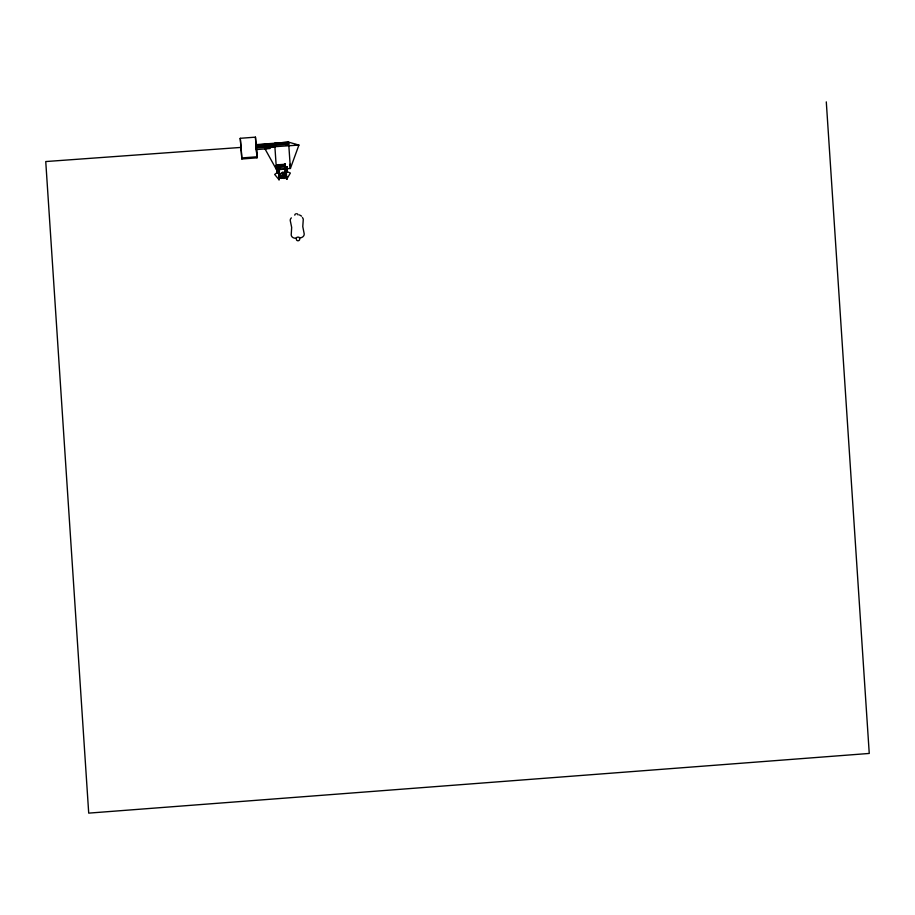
<?xml version="1.0" encoding="UTF-8"?>
<svg xmlns="http://www.w3.org/2000/svg" width="915" height="915" viewBox="0 0 915 915"><rect width="100%" height="100%" fill="white"/><g stroke="black" fill="none" stroke-linecap="round" stroke-linejoin="round"><path stroke-width="1.37" d="M279.269 179.271L278.812 179.649L278.652 171.631L279.064 179.74L274.66 174.433L278.675 171.654L279.132 179.706L278.423 167.353M279.407 176.035L279.59 174.914M277.474 171.517L277.325 168.154L277.554 173.038L277.725 167.685L277.76 168.36M277.371 168.76L277.657 172.489L277.645 167.548L277.657 169.355M277.611 171.437L277.085 168.269M285.755 171.62L286.349 166.713L286.624 170.808M277.439 164.849C277.382 166.953 278.778 164.689 277.188 165.432M277.462 169.652L277.737 170.808L277.462 169.595M279.395 174.902L279.452 176.069M286.967 167.605L286.864 171.574L286.853 166.667L287.001 168.269M285.892 171.734L285.732 171.334M285.308 168.28L285.594 168.852L285.045 166.13M279.452 172.901L279.681 176.035M277.531 172.695L277.76 171.288M277.737 167.548L277.199 168.543C276.948 165.306 278.286 178.116 277.394 168.795M286.338 166.805L286.315 167.708M286.589 167.765L286.647 168.68L286.349 166.713L286.464 168.692L286.955 166.873M287.07 171.345L287.264 172.294L286.532 167.456M286.864 170.327L287.276 172.192L287.013 170.339M285.743 174.788L285.732 175.52M285.709 175.211L285.537 174.479L285.777 175.291M277.291 166.072L277.886 165.066L277.382 166.198L278.537 165.787L278.4 164.574L278.171 167.88L278.194 164.723L285.125 164.311M277.977 166.072C277.176 162.95 277.451 168.84 278.137 164.849M285.24 165.455C286.361 163.591 275.049 167.319 277.485 165.512C277.817 166.37 276.719 165.215 277.577 166.187M277.325 165.478C278.983 164.265 277.062 167.617 279.418 167.937M279.887 176.035L280.013 175.932M283.959 178.414L284.108 177.43L283.959 178.539M279.487 175.303L279.338 175.646M278.949 174.971L279.247 175.257M278.011 165.569C275.381 166.702 278.698 164.185 278.469 166.644M277.291 168.966L277.073 167.605L277.188 168.371M284.085 178.07L285.686 175.874L279.578 176.572M277.176 168.291L277.142 167.411L277.085 168.063M277.314 168.005L277.337 168.52M277.577 171.265L277.657 167.8M277.531 172.237C277.6 168.749 277.542 174.456 277.474 172.157M285.686 175.874L285.228 165.1L278.412 166.667L278.286 165.832C274.889 166.633 278.846 164.746 278.583 166.633M278.354 166.633C277.085 164.711 277.371 166.85 277.851 165.341C279.533 168.246 279.178 168.509 278.892 168.497M277.554 168.497L277.176 167.937M286.83 168.074L286.853 166.988M279.212 168.223C275.312 163.751 278.583 166.153 278.252 166.141M277.359 166.061C276.879 165.238 278.171 165.889 276.856 165.798M277.954 165.958L276.845 165.638L277.771 166.004M284.291 173.576L284.885 173.358M284.313 173.942L282.975 173.347M283.879 178.231L284.165 177.384L282.655 176.95L281.511 178.448M277.622 167.468L277.417 171.665M287.241 171.951L286.978 170.316M285.526 174.433L285.32 173.209L285.8 174.639M277.554 165.592L278.629 166.095M279.418 172.089L279.304 169.115L279.51 170.281M278.297 167.765L278.24 165.421L278.229 167.033L285.32 166.336L284.679 166.633L285.24 166.907M285.022 169.858L285 168.783M285.217 164.929L284.817 164.243L284.725 167.319M286.83 179.111L290.352 173.049L285.915 171.105L286.635 179.157L285.846 171.105L286.601 179.134L284.965 163.854L285.697 168.623M278.08 165.432L276.856 165.775L278.354 165.489M284.942 164.368L285.411 165.546L284.862 164.826M285.183 171.654L285.103 170.625M277.966 165.684L277.439 165.935M278.4 164.574L278.446 164.849M278.229 166.919L278.446 165.18L277.863 165.398M279.006 167.251L278.583 166.85L279.167 167.056M285.8 173.598L278.881 174.079L279.578 173.77M279.887 174.285L279.487 173.747L279.944 174.365M282.392 175.417L282.586 176.195L282.461 175.245M284.691 173.633L285 174.136L285.377 173.198M285.72 175.451L285.491 175.097M285.034 174.616C284.188 173.038 286.978 173.507 284.965 173.564M278.16 165.626L278.149 167.639L279.361 167.468M285.206 166.702L285.263 167.102M285.308 175.589L284.965 173.976M281.9 176.686L280.287 176.869M282.083 177.27L281.534 177.773L281.957 177.27M277.325 165.581L277.645 166.21M280.402 177.041L284.931 176.458L283.456 176.698M282.861 173.93L282.552 173.45M285.034 164.814L277.348 165.947M277.417 165.821L277.497 165.295M279.533 173.919L279.681 173.976M279.418 173.804L279.418 175.348M276.913 165.684L278.457 165.398M281.74 177.293L281.397 178.368L284.611 178.025M285.629 176.023L279.498 176.401M278.389 166.953L277.611 165.581M280.104 165.512L280.047 164.689L280.162 166.839L284.965 166.839M286.795 167.571L286.853 166.667L286.978 167.662M277.531 165.821L276.925 165.421M278.126 166.05L278.354 166.576M282.815 173.976L282.975 173.335M285.789 175.84L286.109 174.914M284.016 178.116L283.89 177.716M278.343 165.718L277.851 165.283M284.165 177.384L284.611 177.922M285.045 172.363L285.64 173.301M283.318 176.549L281.854 176.709M274.797 145.291L274.877 146.526L265.018 148.905L276.444 169.538L276.181 165.524M281.751 144.147L288.671 143.06L288.591 142.145L256.12 144.639L256.303 146.663L288.671 143.06M285.995 145.028L288.728 144.215L256.257 146.697M274.889 146.263L274.66 143.22L288.591 142.145L298.908 145.073L290.387 168.474L286.201 168.795M240.268 138.302L255.445 137.147L257.035 157.826L241.857 158.993L240.268 138.302L241.32 150.712M256.143 145.039L288.614 142.557M270.028 148.527L256.497 149.557L256.337 147.944L298.908 145.073L295.099 144.581M241.754 157.94L256.932 156.785L255.445 137.147M284.931 165.535L284.965 163.854M279.807 165.695L284.908 165.306M278.286 167.628L278.24 166.724M285.514 167.262L285.308 165.97M286.91 167.285L286.635 170.968M286.349 167.456L287.001 167.399M285.331 168.509L285.08 167.811M285.732 168.92L285.686 168.371M277.382 169.023L277.725 169.973M278.057 168.989L278.652 168.863M286.132 168.371L285.022 168.669L284.794 163.865M287.081 168.28L286.635 168.795M280.333 169.504L284.737 169.172L284.508 166.038L280.116 166.381L280.287 169.046L284.737 169.172M277.725 170.659L277.76 168.257L278.343 172.866M286.91 169.309L287.001 170.201L286.807 167.754L287.093 169.367M277.474 170.03L278.16 170.384M277.828 169.321L277.474 170.373M277.668 170.808L277.622 171.505M278.252 171.906L279.121 172.489L278.846 171.86M277.988 172.386L277.897 171.357M285.549 171.757L285.514 171.345M287.219 171.848L286.921 169.092M282.255 172.363L284.908 172.157L284.965 172.775L282.323 172.969L282.255 172.363L282.38 173.861L282.312 173.244L285.148 173.553M285.606 176.103L279.59 176.675L281.225 178.368M280.928 178.311L281.546 178.299M302.396 217.587A4.346 3.614 -5.7 0 1 303.265 219.531L302.774 226.577L304.215 233.943A4.346 3.614 -5.7 0 1 300.109 237.877L299.571 237.923A1.636 0.904 -3.8 0 0 297.855 237.134A1.636 0.904 -3.8 0 0 296.323 238.163L295.774 238.209A4.346 3.614 -5.7 0 1 291.21 234.938L291.668 227.423L290.249 220.526A4.346 3.614 -5.7 0 1 291.359 217.884M241.103 147.406L45.75 161.555L88.709 813.126L869.25 753.445L826.291 101.874M283.192 176.984L283.867 177.51L282.175 177.155L283.581 177.224M284.885 164.906L285.148 165.432M299.434 214.888L301.618 216.18M286.189 170.979L286.864 179.043M278.789 167.777L278.526 165.878L279.178 176.686L278.983 175.646M286.853 168.898L286.898 168.875M277.485 169.813L277.588 169.996M284.839 164.483L278.046 165.146M286.624 170.739L286.624 171.734L286.544 170.796M277.405 171.448L277.222 169.138M287.333 172.1L287.207 170.75M278.194 166.416L278.171 164.597M279.052 176.698L279.006 176.103L279.178 176.675M285.572 168.623L285.629 167.8M278.457 167.88L278.183 164.677M241.125 147.818L240.942 145.794L241.091 148.127M286.498 168.166L286.567 167.754M285.526 168.166L285.606 168.932M285.491 167.708L285.537 168.257M286.99 168.04L287.081 169.241L287.036 168.612M287.127 170.922L286.944 168.463M277.908 170.407L277.966 171.162M277.588 170.156L277.771 171.38M286.441 168.429L286.532 169.652M277.725 169.092L277.817 170.419M274.877 146.526L276.444 169.538M299.571 237.923L299.663 239.273A1.636 1.35 -5.7 0 1 298.118 240.748A1.636 1.35 -5.7 0 1 296.414 239.524L296.323 238.163M288.591 142.145L290.387 168.474L290.101 164.231M287.253 170.373L287.241 171.494M286.246 175.371L286.475 178.722M284.908 172.157L285.206 176.824L280.127 177.213L279.727 172.946M256.28 146.251L256.337 147.944M256.417 148.322L257.035 157.826M241.194 148.79L241.857 158.993M277.428 172.009L277.565 172.901M287.31 171.345L287.344 172.009M277.508 171.917L277.565 172.935M294.802 215.208A1.636 1.35 -5.7 0 1 295.842 213.836M296.849 213.755A1.636 1.35 -5.7 0 1 298.061 214.956M286.875 171.734L286.887 171.723M284.291 173.221L283.021 173.324L283.158 174.044L284.268 173.964L284.291 173.221"/></g></svg>
